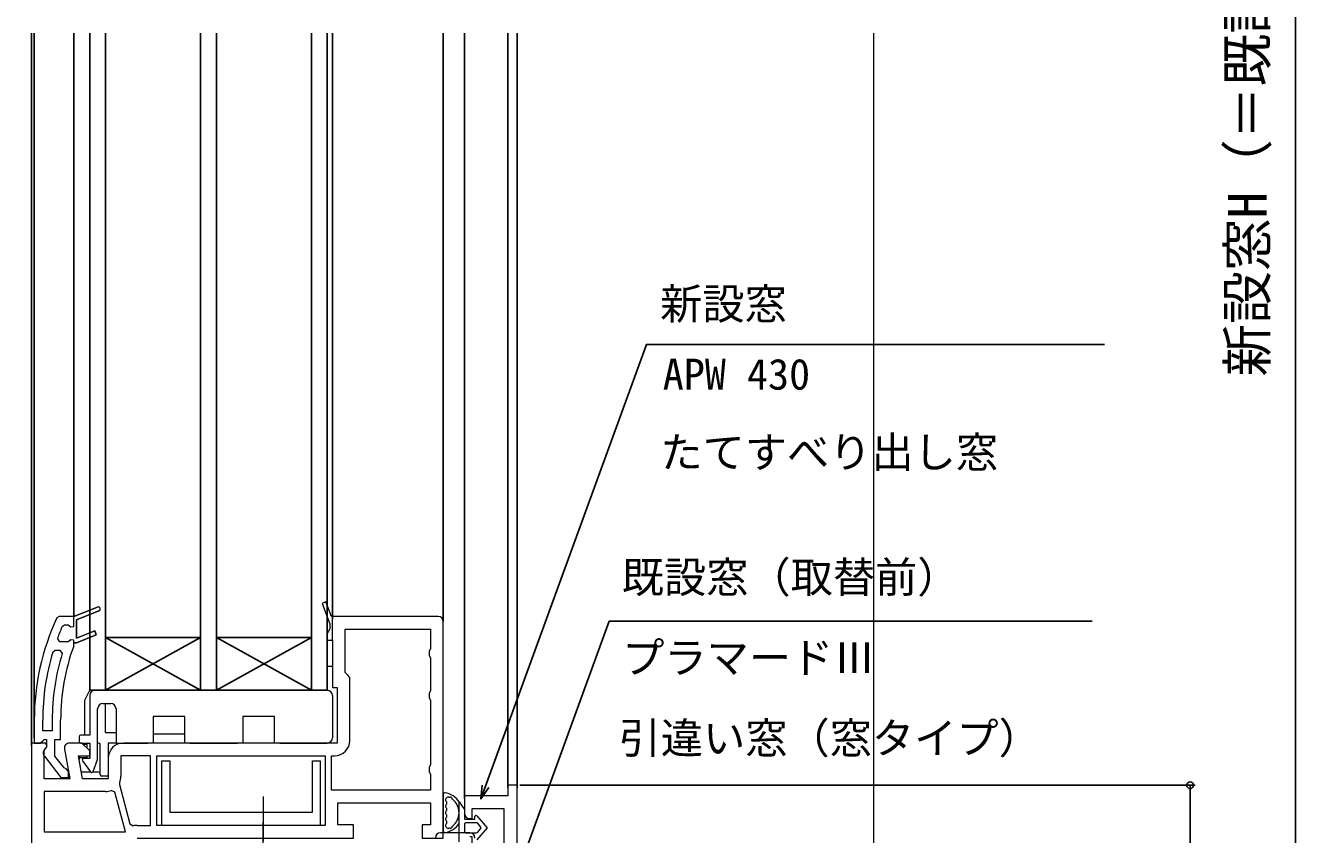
# Model space of a CAD drawing. Units: millimetres, scale not verified. Extents: x -525 to 525, y -783 to 779.
# Drawn here: x -347.2 to -106.5, y 72.8 to 226.2 of the extents above; entities that cross this region are included whole.
import ezdxf
from ezdxf.enums import TextEntityAlignment as Align

# ---------------------------------------------------------------- set-up
doc = ezdxf.new("R2010")
doc.units = ezdxf.units.MM
doc.header["$LTSCALE"] = 4
for name, color, linetype, lineweight in [('0-2_YKK_11', 7, 'Continuous', 18), ('0-3_YKK_11E', 4, 'Continuous', 18), ('0-5_YKK_13', 4, 'Continuous', 18), ('0-9_YSS_K', 3, 'Continuous', 18)]:
    doc.layers.add(name, color=color, linetype=linetype, lineweight=lineweight)
doc.layers.add('0-4_YKK_12', color=2, linetype='Continuous')
doc.layers.add('0-7_YKK_D', color=6, linetype='Continuous')
doc.styles.add('ＭＳ ゴシック', font='')
doc.styles.get('ＭＳ ゴシック').set_extended_font_data('MS Gothic')

msp = doc.modelspace()

# ---------------------------------------------------------------- linework, layer by layer
at = {"layer": '0-2_YKK_11'}
for p, q in [((-289, 109.7), (-289, 113.7)), ((-326, 74.6), (-323.5, 74.6))]:
    msp.add_line(p, q, dxfattribs=at)
for points in [[(-340.205, 112.299), (-339.747, 112.599), (-339.075, 112.599), (-338.59, 112.224), (-338, 112.299), (-338, 114.199), (-333.548, 115.971), (-338, 114.199), (-340.782, 114.199), (-341.236, 113.91)], [(-269, 114.2), (-289.189, 114.2), (-290.226, 116.941), (-290.974, 116.659), (-289.5, 112.761), (-289.5, 111.866), (-289.75, 111.433), (-290, 111), (-290, 109.7), (-289, 109.7), (-289, 100.7), (-288.1, 100.7), (-288.1, 90.2), (-328.6, 90.2)], [(-333.252, 115.228), (-337.5, 113.537), (-337.5, 110.06), (-334.048, 111.434), (-333.752, 110.691), (-337.5, 109.199), (-338, 109.199), (-338, 109.699), (-338.59, 109.774), (-339.075, 109.399), (-339.1, 109.399), (-340.635, 109.399), (-341.104, 110.074)], [(-338.03, 108.582), (-338, 108.753), (-338, 109.199), (-337.5, 109.199), (-333.752, 110.691), (-334.048, 111.434), (-337.5, 110.06), (-337.5, 113.537), (-333.252, 115.228)], [(-326, 72.2), (-285, 72.2), (-285, 74.7), (-288, 74.7), (-288, 78.9), (-270.4, 78.9), (-270.4, 74.7), (-272, 74.7), (-272, 72.2), (-268, 72.2), (-268, 113.2)], [(-285.7, 90.7), (-285.7, 102.605), (-286.15, 103.103), (-286.6, 103.6), (-286.6, 111.8), (-270.4, 111.8), (-270.4, 108.066), (-270.65, 107.633), (-270.65, 106.767), (-270.4, 106.334), (-270.4, 100.066), (-270.65, 99.633), (-270.65, 98.767), (-270.4, 98.334), (-270.4, 86.066), (-270.65, 85.633), (-270.65, 84.767), (-270.4, 84.334), (-270.4, 81.3)], [(-341.991, 107.444), (-341.513, 107.799), (-340.676, 107.799), (-340.199, 107.152)], [(-345.5, 94.567), (-345.5, 90.199), (-344.4, 90.199), (-343.904, 90.637), (-343.606, 90.899), (-343.2, 90.899), (-343.2, 89.499), (-343.4, 89.099)], [(-342.1, 94.567), (-342.1, 92.499), (-343.9, 92.499), (-343.9, 94.567)], [(-343.587, 87.683), (-340.475, 83.699), (-339, 83.699), (-339, 84.801), (-339.475, 85.3), (-339.845, 85.492), (-341.6, 87.738), (-341.6, 90.899), (-340.5, 90.899), (-340.5, 94.567)], [(-346, 90.2), (-346, 48.2), (-326.134, 48.2), (-326, 48.123), (-323.095, 51.541), (-323.705, 52.059), (-326.016, 49.339)], [(-339.785, 89.026), (-338.793, 83.4), (-343.6, 83.4), (-343.6, 88.756), (-343.058, 89.624), (-343.377, 90.2), (-346, 90.2)], [(-331.5, 87.3), (-331.5, 83.4), (-336.356, 83.4), (-337.132, 87.8), (-335, 87.8), (-335, 88.7), (-336.5, 90.2), (-338.8, 90.2)], [(-323.5, 74.6), (-323.5, 87.8), (-329.1, 87.8), (-329.1, 83.9)], [(-270.4, 81.3), (-289.2, 81.3), (-289.2, 87.8), (-288.6, 87.8)], [(-329.356, 82.709), (-329.383, 82.374), (-327.372, 74.868), (-326.775, 74.511)], [(-343.6, 73.4), (-328.221, 73.4), (-330.226, 80.884), (-330.899, 81.217)], [(-332, 81), (-343.6, 81), (-343.6, 73.4)]]:
    msp.add_lwpolyline(points, dxfattribs=at)
msp.add_lwpolyline([(-322.3, 87.8), (-290.4, 87.8), (-290.4, 74.6), (-322.3, 74.6)], close=True, dxfattribs=at)
at = {"layer": '0-2_YKK_11', "color": 211}
for points in [[(-368, 26.2), (-307.4, 26.2), (-307.4, -1.8), (-304, -1.8), (-304, 0.1), (-304.5, 0.6), (-305, 1.1), (-305, 26.2), (-254, 26.2), (-254, 27.7), (-241.5, 27.7), (-241.5, 26.2), (-239, 26.2), (-239, 30.2), (-254, 30.2), (-254, 82.2), (-255.8, 82.2), (-255.8, 80.2), (-264, 80.2), (-264, 76.9)], [(-263, 75.9), (-262.5, 75.9), (-262.5, 77.8), (-256.5, 77.8), (-256.5, 70.6), (-262.5, 70.6), (-262.5, 72.4), (-263, 72.4)]]:
    msp.add_lwpolyline(points, dxfattribs=at)
at = {"layer": '0-2_YKK_11'}
for centre, radius, start, end in [((-333.4, 115.599), 0.4, 291.69939, 111.69941), ((-333.4, 115.599), 0.4, 291.69939, 111.69941), ((-299.5, 94.567), 46, 155.13402, 179.99999), ((-269, 113.2), 1, 0.00001, 89.99999), ((-299.5, 94.567), 44.4, 156.46078, 159.55779), ((-299.5, 94.567), 41, 160.01112, 180.00001), ((-299.5, 94.567), 44.4, 163.13981, 180.00001), ((-299.5, 94.567), 42.6, 162.81723, 180.00001), ((-342.8, 88.299), 1, 126.86989, 218.08672), ((-338.8, 89.2), 1, 90.00002, 190.00001), ((-328.6, 87.3), 2.9, 90.00001, 179.99999), ((-288.6, 90.7), 2.9, 270.00001, 359.99999), ((-332, 83.9), 2.9, 335.74737, 0.00004), ((-332, 83.9), 2.9, 270.00001, 292.31385), ((-326, 71.2), 3.4, 90.00002, 103.17387)]:
    msp.add_arc(centre, radius, start, end, dxfattribs=at)
at = {"layer": '0-2_YKK_11', "color": 211}
msp.add_arc((-263, 76.9), 1, 180.00001, 269.99999, dxfattribs=at)
at = {"layer": '0-3_YKK_11E'}
msp.add_line((-263, 73.2), (-268.5, 73.2), dxfattribs=at)
for centre, start, end in [((-268.5, 72.2), 90, 180), ((-263, 72.2), 0, 90)]:
    msp.add_arc(centre, 1, start, end, dxfattribs=at)
at = {"layer": '0-4_YKK_12'}
for p, q in [((-346, 224.7), (-346, 89.7)), ((-345.504, 91.2), (-345.504, 224.7)), ((-338, 224.7), (-338, 114.2)), ((-334.998, 224.7), (-335, 100.2)), ((-332, 224.7), (-332, 100.2)), ((-314, 224.7), (-314, 100.2)), ((-311, 224.7), (-311, 100.2)), ((-293, 224.7), (-293, 100.2)), ((-290, 224.7), (-290, 100.2)), ((-289, 224.7), (-289, 113.7)), ((-268, 113.2), (-268, 224.7)), ((-264, 79.7), (-264, 224.7)), ((-255.8, 224.7), (-255.8, 81.7)), ((-254, 224.7), (-254, 81.7)), ((-332, 110.2), (-314, 110.2)), ((-332, 100.2), (-314, 110.2)), ((-314, 100.2), (-332, 110.2)), ((-293, 110.2), (-311, 110.2)), ((-293, 100.2), (-311, 110.2)), ((-311, 100.2), (-293, 110.2)), ((-290, 100.2), (-335, 100.2))]:
    msp.add_line(p, q, dxfattribs=at)
at = {"layer": '0-5_YKK_13'}
for p, q in [((-335.083, 100.034), (-335.968, 98.263)), ((-335, 99.2), (-335, 91.7)), ((-334, 100.2), (-334.815, 100.2)), ((-290, 100.2), (-334, 100.2)), ((-289, 99.2), (-289, 91.2)), ((-336, 98.129), (-336, 91.7)), ((-333.5, 87.172), (-333.5, 96.7)), ((-332.5, 97.7), (-331, 97.7)), ((-332, 92.2), (-332, 97.7)), ((-330, 96.7), (-330, 90.2)), ((-317, 95.2), (-323, 95.2)), ((-317, 90.2), (-317, 95.2)), ((-300, 95.2), (-306, 95.2)), ((-300, 90.2), (-300, 95.2)), ((-335, 91.7), (-336.7, 91.7)), ((-332, 92.2), (-330, 92.2)), ((-323, 91.95), (-317, 91.95)), ((-337, 91.4), (-337, 90.5)), ((-336.7, 90.2), (-335, 90.2)), ((-335.5, 89.9), (-336.2, 89.9)), ((-335.5, 89.9), (-335.5, 90.2)), ((-335.5, 89.2), (-335.5, 89.9)), ((-335, 90.2), (-335, 87.3)), ((-333.3, 90.2), (-333.5, 90.2)), ((-333, 84.2), (-333, 89.9)), ((-330, 90.2), (-331.5, 90.2)), ((-331.5, 90.2), (-331.5, 84.2)), ((-330, 90.2), (-324, 90.2)), ((-316, 90.2), (-317, 90.2)), ((-316, 90.2), (-307, 90.2)), ((-299, 90.2), (-300, 90.2)), ((-299, 90.2), (-290, 90.2)), ((-337, 87.4), (-337, 87.769)), ((-337, 87.4), (-337, 87.054)), ((-335.5, 87.4), (-337, 87.4)), ((-336.346, 86.828), (-334.874, 84.725)), ((-335, 87.3), (-336.1, 87.3)), ((-335.5, 87.4), (-335.5, 87.8)), ((-334.346, 84.795), (-333.518, 87.069)), ((-334.854, 84.7), (-336.585, 84.7)), ((-333.3, 84.7), (-334.402, 84.7)), ((-331.8, 83.9), (-332.7, 83.9)), ((-302.1, 80.1), (-302.1, 71.6)), ((-268, 80.464), (-268, 73.536)), ((-267.4, 79.064), (-267.4, 78.632)), ((-267.4, 77.832), (-267.4, 77.4)), ((-265, 71.499), (-265, 79.049)), ((-265, 79.049), (-264, 77.6)), ((-264, 77.6), (-264, 75.8)), ((-302.1, 63.5), (-302.1, 75.2)), ((-267.4, 76.6), (-267.4, 76.168)), ((-267.4, 75.368), (-267.4, 74.936)), ((-264, 75.8), (-262, 75.8)), ((-264, 74.8), (-264, 73.5)), ((-261.7, 75.1), (-263.7, 75.1)), ((-262, 75.8), (-262, 76.298)), ((-261.644, 76.429), (-259.7, 74.15)), ((-260.918, 74.345), (-261.472, 74.995)), ((-263.7, 73.2), (-261.7, 73.2)), ((-259.7, 74.15), (-261.644, 71.871)), ((-261.472, 73.305), (-260.918, 73.955))]:
    msp.add_line(p, q, dxfattribs=at)
for points in [[(-290, 109.7), (-289, 109.7), (-289, 104.7), (-290, 104.7)], [(-291.3, 74.6), (-321.3, 74.6), (-321.3, 86.8), (-319.8, 86.8), (-319.8, 77.1), (-292.8, 77.1), (-292.8, 86.8), (-291.3, 86.8)]]:
    msp.add_lwpolyline(points, close=True, dxfattribs=at)
for points in [[(-323, 95.2), (-323, 90.2), (-324, 90.2)], [(-306, 95.2), (-306, 90.2), (-307, 90.2)]]:
    msp.add_lwpolyline(points, dxfattribs=at)
for centre, radius, start, end in [((-334.815, 99.9), 0.3, 90, 153.43495), ((-334, 99.2), 1, 90, 180), ((-290, 99.2), 1, 0, 90), ((-335.7, 98.129), 0.3, 153.43495, 180), ((-332.5, 96.7), 1, 90, 180), ((-331, 96.7), 1, 0, 90), ((-336.7, 91.4), 0.3, 90, 180), ((-336.7, 90.5), 0.3, 180, 270), ((-333.3, 89.9), 0.3, 0, 90), ((-290, 91.2), 1, 270, 0), ((-336.1, 87), 0.3, 90, 215), ((-333.8, 87.172), 0.3, 340, 0), ((-334.628, 84.897), 0.3, 215, 340), ((-333.3, 84.4), 0.3, 0, 90), ((-332.7, 84.2), 0.3, 180, 270), ((-331.8, 84.2), 0.3, 270, 0), ((-267.7, 80.464), 0.3, 81.79391, 180), ((-268.2, 77), 3.8, 32.63687, 81.79391), ((-267.4, 79.464), 0.2, 121.83486, 233.1301), ((-267.664, 79.889), 0.3, 301.83486, 339.97791), ((-267.1, 79.683), 0.3, 67.71823, 159.97791), ((-268.2, 77), 3.2, 66.85224, 67.71823), ((-266.824, 80.218), 0.3, 246.85224, 296.63299), ((-266.6, 79.771), 0.2, 3.36701, 116.63299), ((-266.101, 79.801), 0.3, 183.36701, 233.14776), ((-268.2, 77), 3.2, 306.85224, 53.14776), ((-267.4, 78.232), 0.2, 126.8699, 233.1301), ((-267.4, 77), 0.2, 126.8699, 233.1301), ((-267.7, 79.064), 0.3, 0, 53.1301), ((-267.7, 78.632), 0.3, 306.8699, 0), ((-267.7, 77.832), 0.3, 0, 53.1301), ((-267.7, 77.4), 0.3, 306.8699, 0), ((-268.2, 77), 3.8, 278.20609, 327.36313), ((-267.4, 75.768), 0.2, 126.8699, 233.1301), ((-267.4, 74.536), 0.2, 126.8699, 238.16514), ((-267.7, 76.6), 0.3, 0, 53.1301), ((-267.7, 76.168), 0.3, 306.8699, 0), ((-267.7, 75.368), 0.3, 0, 53.1301), ((-267.7, 74.936), 0.3, 306.8699, 0), ((-263.7, 74.8), 0.3, 90, 180), ((-261.798, 76.298), 0.202, 40.46378, 179.99997), ((-261.7, 74.8), 0.3, 40.46381, 90), ((-267.7, 73.536), 0.3, 180, 278.20609), ((-267.664, 74.111), 0.3, 20.02209, 58.16514), ((-267.1, 74.317), 0.3, 200.02209, 292.28177), ((-268.2, 77), 3.2, 292.28177, 293.14776), ((-266.824, 73.782), 0.3, 63.36701, 113.14776), ((-266.6, 74.229), 0.2, 243.36701, 356.63299), ((-266.101, 74.199), 0.3, 126.85224, 176.63299), ((-263.7, 73.5), 0.3, 180, 270), ((-261.7, 73.5), 0.3, 270, 319.53619), ((-261.146, 74.15), 0.3, 319.53619, 40.46381)]:
    msp.add_arc(centre, radius, start, end, dxfattribs=at)
at = {"layer": '0-7_YKK_D'}
for p, q in [((-106.5, 415.7), (-106.5, 36.7)), ((-253.5, 82.2), (-125.5, 82.2)), ((-126.5, 82.2), (-126.5, 26.2))]:
    msp.add_line(p, q, dxfattribs=at)
for points in [[(-260.872, 79.608), (-260, 82.004), (-229.518, 165.751), (-142.721, 165.751)], [(-262, 43.35), (-261.128, 45.746), (-236.551, 113.27), (-145.026, 113.27)], [(-259.357, 81.77), (-260.872, 79.608), (-260.642, 82.237)]]:
    msp.add_lwpolyline(points, dxfattribs=at)
msp.add_circle((-126.5, 82.2), 0.637, dxfattribs=at)
at = {"layer": '0-9_YSS_K'}
msp.add_line((-186.5, 224.7), (-186.5, 46.2), dxfattribs=at)

# ---------------------------------------------------------------- texts
at = {"layer": '0-7_YKK_D', "style": 'ＭＳ ゴシック'}
msp.add_text('新設窓H（＝既設窓H）', height=7.331, rotation=90, dxfattribs=at).set_placement((-109.807, 159.638), align=Align.BOTTOM_LEFT)
for s, p in [('新設窓', (-226.917, 168.745)), ('APW 430', (-226.417, 155.412)), ('たてすべり出し窓', (-226.871, 140.624)), ('既設窓（取替前）', (-234.183, 116.939)), ('プラマードⅢ', (-234.092, 101.696)), ('引違い窓（窓タイプ）', (-234.774, 86.454))]:
    msp.add_text(s, height=5.865, dxfattribs=at).set_placement(p, align=Align.BOTTOM_LEFT)

doc.saveas('drawing.dxf')
